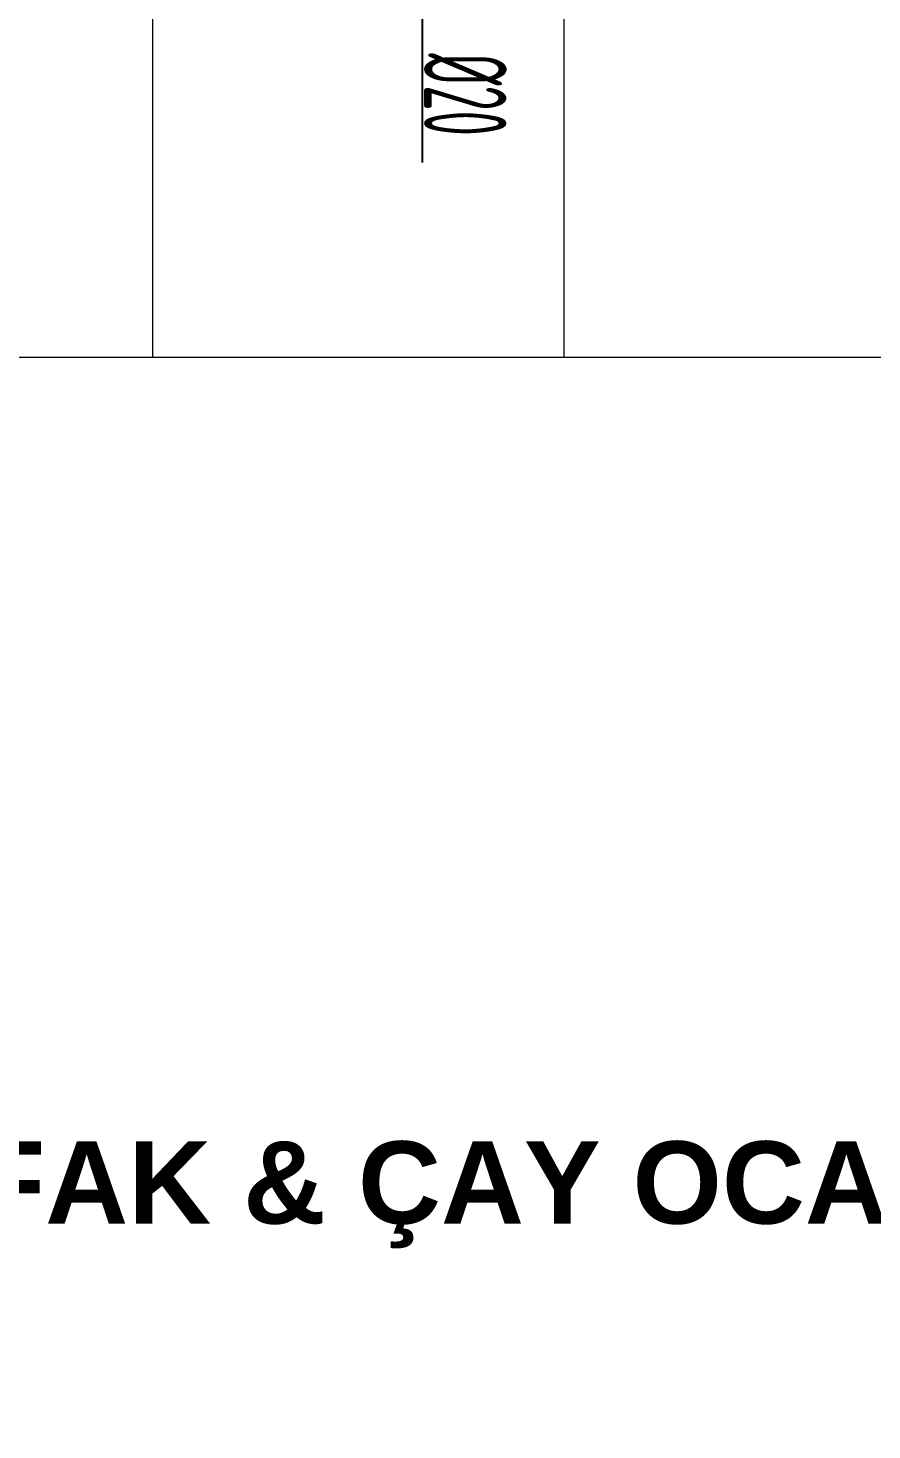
# Model space of a CAD drawing. Header units: centimetres. Extents: x 31 to 22766, y 238 to 3306.
# Drawn here: x 1831.3 to 1954.4, y 1538 to 1742.6 of the extents above; entities that cross this region are included whole.
import ezdxf
from ezdxf.xclip import XClip

# ---------------------------------------------------------------- set-up
doc = ezdxf.new("R2010")
doc.units = ezdxf.units.CM
doc.header["$XCLIPFRAME"] = 0
doc.layers.add('M-ST-TEMİZ SU YAZI', color=7, linetype='Continuous')
doc.layers.add('TEFRİŞ', color=8, linetype='Continuous', lineweight=9)
doc.layers.add('YAZI1', color=8, linetype='Continuous', lineweight=5)
doc.styles.get("Standard").update_dxf_attribs({"font": 'GENISO.shx'})
doc.styles.add('style1', font='GENISO.shx', dxfattribs={"height": 80})
doc.linetypes.add('WASTEWATER', pattern='A,6,-0.4,[")",Standard,S=1,R=0,X=-0.1,Y=-0.375],-0.2', length=6.6)

# ---------------------------------------------------------------- blocks, each defined once
blk = doc.blocks.new('DUVAR PLANI')
at = {"layer": 'TEFRİŞ'}
blk.add_lwpolyline([(36068.14, 5905.12), (36008.14, 5905.12), (36008.14, 6270.12), (36068.14, 6270.12), (36068.14, 6275.12), (36298.14, 6275.12), (36298.14, 5905.12), (36238.14, 5905.12), (36238.14, 6215.12), (36068.14, 6215.12)], close=True, dxfattribs=at)
blk = doc.blocks.new('G$C9F7A6E88')
at = {"layer": 'TEFRİŞ'}
blk.add_lwpolyline([(-607.5, -4937.5), (-667.5, -4937.5), (-667.5, -4572.5), (-607.5, -4572.5), (-607.5, -4567.5), (-377.5, -4567.5), (-377.5, -4847.5), (-437.5, -4847.5), (-437.5, -4627.5), (-607.5, -4627.5)], close=True, dxfattribs=at)
for points in [[(-547.5, -4627.5), (-547.5, -4567.5)], [(-487.5, -4627.5), (-487.5, -4567.5)]]:
    blk.add_lwpolyline(points, dxfattribs=at)
blk = doc.blocks.new('G$CCD2FF134')
at = {"layer": 'M-ST-TEMİZ SU YAZI'}
blk.add_line((-1818.24, -526.79), (-1818.24, -549.07), dxfattribs=at)
at = {"layer": 'M-ST-TEMİZ SU YAZI', "linetype": 'WASTEWATER', "ltscale": 4, "width": 0.5}
blk.add_text('Ø20', height=12, rotation=270, dxfattribs=at).set_placement((-1817.94, -533.14))

msp = doc.modelspace()

# ---------------------------------------------------------------- block references
ref = msp.add_blockref('G$CCD2FF134', (3707.03, 2272.03))
XClip(ref).set_block_clipping_path([(-3470.0000000001, -1889.9999999982), (349.9999999999, 300.0000000019)])
for name, p in [('DUVAR PLANI', (-34278.61, -4520.59)), ('G$C9F7A6E88', (2397.03, 6322.03))]:
    msp.add_blockref(name, p)

# ---------------------------------------------------------------- texts
at = {"layer": 'YAZI1', "insert": (1315.07, 1580.14), "char_height": 12, "width": 1131.5727, "attachment_point": 1, "style": 'style1'}
msp.add_mtext('\\pxsm1,qc;{\\fArial|b1|i0|c162|p34;MUTFAK & ÇAY OCAĞI}', dxfattribs=at)

doc.saveas('drawing.dxf')
